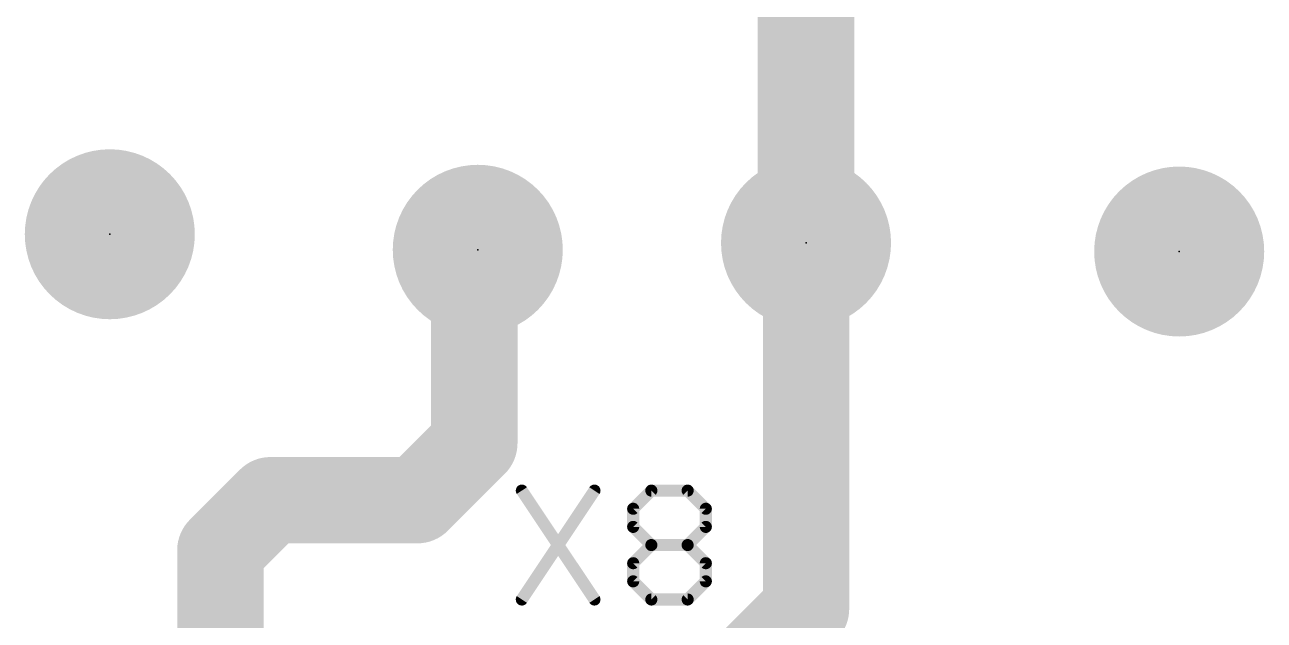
# Model space of a CAD drawing. Extents: x 0 to 165, y 0 to 217.
# Drawn here: x 124.3 to 142.52, y 16.19 to 24.95 of the extents above; entities that cross this region are included whole.
import ezdxf

# ---------------------------------------------------------------- set-up
doc = ezdxf.new("R2010")
doc.units = 0
for name, color, linetype in [('16', 175, 'CONTINUOUS'), ('17', 82, 'CONTINUOUS'), ('23', 7, 'CONTINUOUS'), ('25', 253, 'CONTINUOUS')]:
    doc.layers.add(name, color=color, linetype=linetype)

# ---------------------------------------------------------------- blocks, each defined once
blk = doc.blocks.new('ROUNDP')
at = {"const_width": 0.5}
blk.add_lwpolyline([(0, -0.25, 1), (0, 0.25, 1), (0, -0.25)], format="xyb", dxfattribs=at)

msp = doc.modelspace()

# ---------------------------------------------------------------- linework, layer by layer
at = {"layer": '16'}
for points, const_width in [([(135.7884, 21.7424), (135.7884, 40.4876)], 1.4224), ([(130.9116, 21.59), (130.9624, 21.6408)], 1.27), ([(135.7884, 16.3576), (135.7884, 21.7424)], 1.27), ([(130.9116, 18.796), (130.9116, 21.59)], 1.27), ([(130.0734, 17.9578), (130.9116, 18.796)], 1.27), ([(127.1778, 17.2212), (127.9144, 17.9578)], 1.27), ([(127.9144, 17.9578), (130.0734, 17.9578)], 1.27), ([(127.1778, 12.0142), (127.1778, 17.2212)], 1.27), ([(134.747, 15.3162), (135.7884, 16.3576)], 1.27)]:
    msp.add_lwpolyline(points, dxfattribs=dict(at, const_width=const_width))
for points, const_width in [([(131.1869, 21.4163, 1), (130.7379, 21.8653)], 0.635), ([(136.1059, 21.7424, 1), (135.4709, 21.7424)], 0.635), ([(131.2291, 21.59, 1), (130.5941, 21.59)], 0.635), ([(130.6871, 21.8145, 1), (131.1361, 21.3655)], 0.635), ([(135.4328, 21.7424, 1), (136.144, 21.7424)], 0.7112), ([(131.1361, 18.5715, 1), (130.6871, 19.0205)], 0.635), ([(130.5941, 18.796, 1), (131.2291, 18.796)], 0.635), ([(127.9144, 18.2753, 1), (127.9144, 17.6403)], 0.635), ([(128.1389, 17.7333, 1), (127.6899, 18.1823)], 0.635), ([(130.0734, 17.6403, 1), (130.0734, 18.2753)], 0.635), ([(129.8489, 18.1823, 1), (130.2979, 17.7333)], 0.635), ([(127.4953, 17.2212, 1), (126.8603, 17.2212)], 0.635), ([(126.9533, 17.4457, 1), (127.4023, 16.9967)], 0.635), ([(136.0129, 16.1331, 1), (135.5639, 16.5821)], 0.635), ([(135.4709, 16.3576, 1), (136.1059, 16.3576)], 0.635)]:
    msp.add_lwpolyline(points, format="xyb", dxfattribs=dict(at, const_width=const_width))
at = {"layer": '23'}
for p in [(125.5522, 21.8694), (135.7884, 21.7424), (130.9624, 21.6408), (141.2748, 21.6154)]:
    msp.add_point(p, dxfattribs=at)
at = {"layer": '25', "const_width": 0.1778}
for points in [[(131.6101, 18.0989), (132.6778, 16.4973)], [(132.6778, 18.0989), (131.6101, 16.4973)], [(133.2473, 17.8319), (133.5142, 18.0989)], [(133.5142, 18.0989), (134.048, 18.0989)], [(134.048, 18.0989), (134.315, 17.8319)], [(133.2473, 17.565), (133.2473, 17.8319)], [(134.315, 17.8319), (134.315, 17.565)], [(133.5142, 17.2981), (133.2473, 17.565)], [(134.315, 17.565), (134.048, 17.2981)], [(133.2473, 17.0312), (133.5142, 17.2981)], [(133.5142, 17.2981), (134.048, 17.2981)], [(134.048, 17.2981), (134.315, 17.0312)], [(133.2473, 16.7642), (133.2473, 17.0312)], [(134.315, 17.0312), (134.315, 16.7642)], [(133.5142, 16.4973), (133.2473, 16.7642)], [(134.315, 16.7642), (134.048, 16.4973)], [(134.048, 16.4973), (133.5142, 16.4973)]]:
    msp.add_lwpolyline(points, dxfattribs=at)
at = {"layer": '25', "const_width": 0.0889}
for points in [[(131.6471, 18.1235, 1), (131.5731, 18.0742)], [(132.7148, 18.0742, 1), (132.6408, 18.1235)], [(133.5142, 18.1433, 1), (133.5142, 18.0544)], [(133.5456, 18.0674, 1), (133.4828, 18.1303)], [(134.0795, 18.1303, 1), (134.0166, 18.0674)], [(134.048, 18.0544, 1), (134.048, 18.1433)], [(133.2158, 17.8634, 1), (133.2787, 17.8005)], [(133.2917, 17.8319, 1), (133.2028, 17.8319)], [(134.3594, 17.8319, 1), (134.2705, 17.8319)], [(134.2835, 17.8005, 1), (134.3464, 17.8634)], [(133.2787, 17.5964, 1), (133.2158, 17.5336)], [(133.2028, 17.565, 1), (133.2917, 17.565)], [(134.2705, 17.565, 1), (134.3594, 17.565)], [(134.3464, 17.5336, 1), (134.2835, 17.5964)], [(133.5142, 17.3425, 1), (133.5142, 17.2536)], [(133.5456, 17.2667, 1), (133.4828, 17.3295)], [(133.4828, 17.2667, 1), (133.5456, 17.3295)], [(134.0795, 17.3295, 1), (134.0166, 17.2667)], [(134.0166, 17.3295, 1), (134.0795, 17.2667)], [(134.048, 17.2536, 1), (134.048, 17.3425)], [(133.2158, 17.0626, 1), (133.2787, 16.9997)], [(133.2917, 17.0312, 1), (133.2028, 17.0312)], [(134.3594, 17.0312, 1), (134.2705, 17.0312)], [(134.2835, 16.9997, 1), (134.3464, 17.0626)], [(133.2787, 16.7957, 1), (133.2158, 16.7328)], [(133.2028, 16.7642, 1), (133.2917, 16.7642)], [(134.2705, 16.7642, 1), (134.3594, 16.7642)], [(134.3464, 16.7328, 1), (134.2835, 16.7957)], [(133.5142, 16.5418, 1), (133.5142, 16.4528)], [(134.048, 16.4528, 1), (134.048, 16.5418)], [(131.5731, 16.522, 1), (131.6471, 16.4726)], [(132.6408, 16.4726, 1), (132.7148, 16.522)], [(133.4828, 16.4659, 1), (133.5456, 16.5287)], [(134.0166, 16.5287, 1), (134.0795, 16.4659)]]:
    msp.add_lwpolyline(points, format="xyb", dxfattribs=at)

# ---------------------------------------------------------------- block references
at = {"layer": '17', "xscale": 2.5, "yscale": 2.5}
for p in [(125.5522, 21.8694), (135.7884, 21.7424), (130.9624, 21.6408), (141.2748, 21.6154)]:
    msp.add_blockref('ROUNDP', p, dxfattribs=at)

doc.saveas('drawing.dxf')
